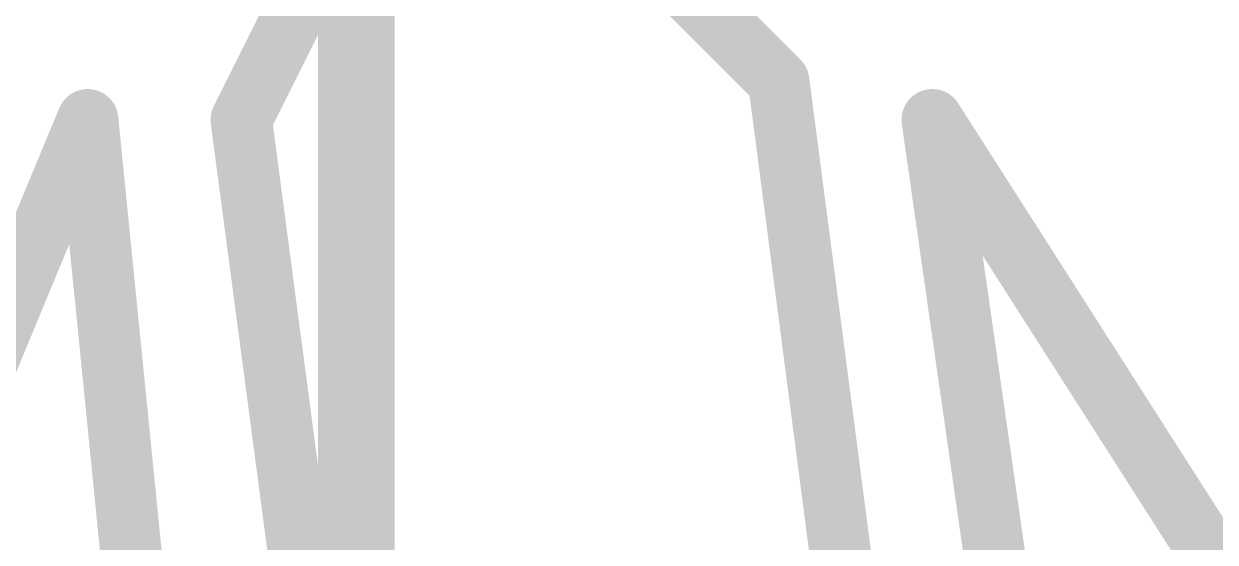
# Model space of a CAD drawing. Extents: x -3.5 to 25.7, y -2.5 to 53.5.
# Drawn here: x 10.33 to 14.271, y 28.446 to 30.163 of the extents above; entities that cross this region are included whole.
import ezdxf

# ---------------------------------------------------------------- set-up
doc = ezdxf.new("R2010")
doc.units = 0
doc.layers.add('16', color=132, linetype='CONTINUOUS')
doc.layers.add('22', color=40, linetype='CONTINUOUS')

msp = doc.modelspace()

# ---------------------------------------------------------------- linework, layer by layer
at = {"layer": '16', "const_width": 0.254}
msp.add_lwpolyline([(11.43, 3.81), (11.43, 30.48)], dxfattribs=at)
at = {"layer": '22', "const_width": 0.2032}
for points in [[(11.684, 31.115), (11.049, 29.845)], [(12.827, 29.972), (11.684, 31.115)], [(13.97, 21.209), (12.827, 29.972)], [(10.541, 29.845), (8.382, 24.638)], [(10.922, 26.035), (10.541, 29.845)], [(11.049, 29.845), (12.192, 21.209)], [(13.335, 29.845), (13.843, 26.289)], [(16.256, 25.273), (13.335, 29.845)]]:
    msp.add_lwpolyline(points, dxfattribs=at)
at = {"layer": '22', "const_width": 0.1016}
for points in [[(12.8774, 29.9786, 1), (12.7766, 29.9654)], [(12.7911, 29.9361, 1), (12.8629, 30.0079)], [(10.5915, 29.8501, 1), (10.4905, 29.8399)], [(10.5879, 29.8255, 1), (10.4941, 29.8645)], [(11.0994, 29.8517, 1), (10.9986, 29.8383)], [(11.0036, 29.8677, 1), (11.0944, 29.8223)], [(13.3853, 29.8522, 1), (13.2847, 29.8378)], [(13.3778, 29.8724, 1), (13.2922, 29.8176)]]:
    msp.add_lwpolyline(points, format="xyb", dxfattribs=at)

doc.saveas('drawing.dxf')
